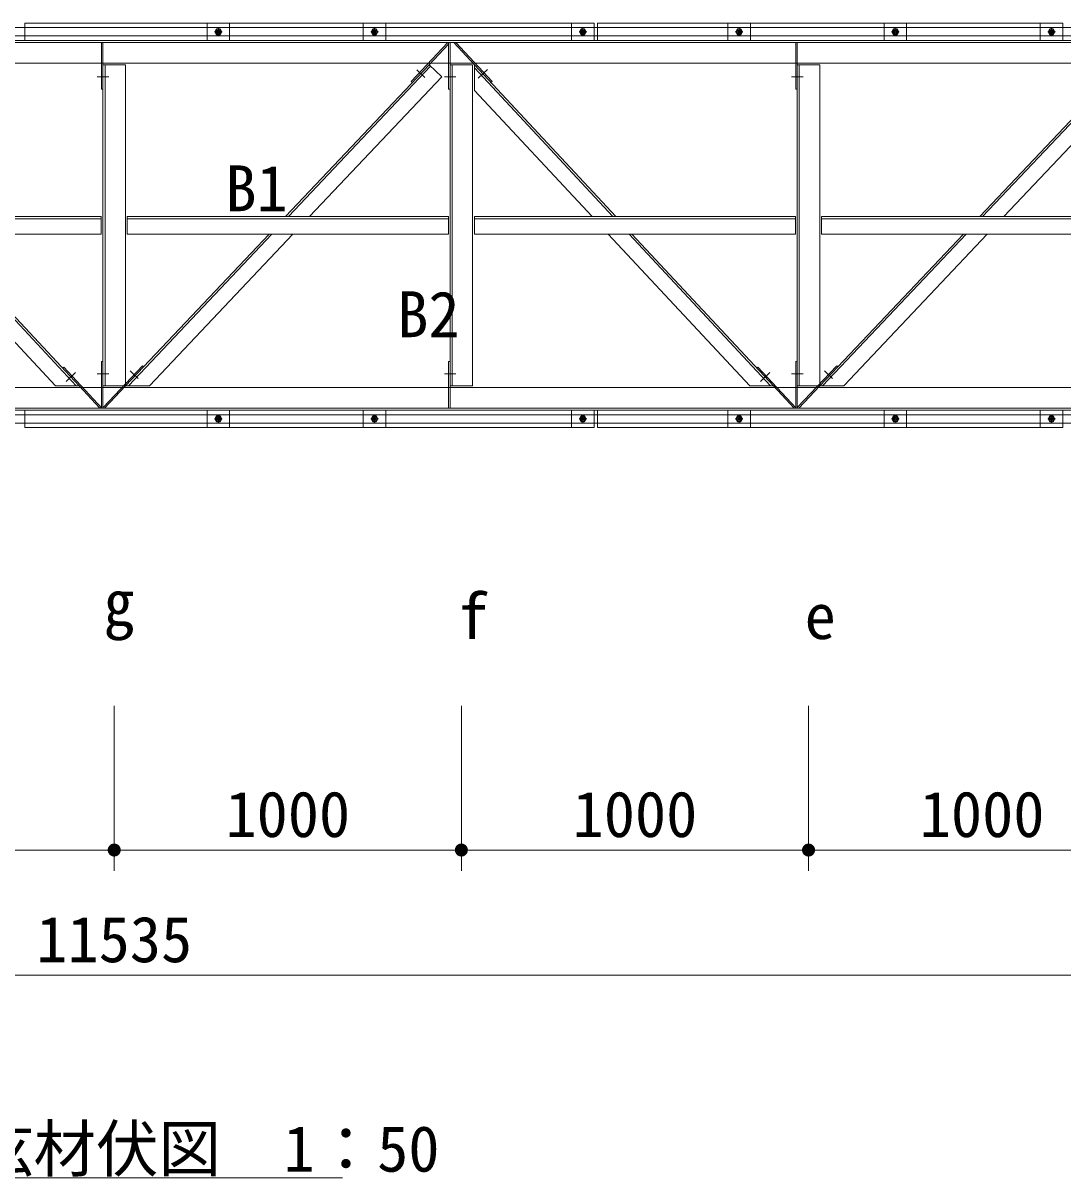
# Model space of a CAD drawing. Units: millimetres at full size. Extents: x 0 to 42000, y 0 to 29700.
# Drawn here: x 16925 to 19920, y 18655 to 21981 of the extents above; entities that cross this region are included whole.
import ezdxf
from ezdxf.enums import TextEntityAlignment as Align

# ---------------------------------------------------------------- set-up
doc = ezdxf.new("R2010")
doc.units = ezdxf.units.MM
doc.header["$LTSCALE"] = 100
for name, color, linetype, lineweight in [('D-STR', 1, 'Continuous', 13), ('D-STR-DIM', 7, 'Continuous', 13), ('D-STR-HTXT', 7, 'Continuous', 13), ('D-STR-TXT', 7, 'Continuous', 13)]:
    doc.layers.add(name, color=color, linetype=linetype, lineweight=lineweight)
doc.styles.add('ＭＳ ゴシック', font='')
doc.styles.get('ＭＳ ゴシック').set_extended_font_data('MS Gothic')

# ---------------------------------------------------------------- blocks, each defined once
blk = doc.blocks.new('filled_dot')
at = {"color": 0, "linetype": 'Continuous', "lineweight": -2, "const_width": 1.25}
blk.add_lwpolyline([(-0.625, 0, 1), (0.625, 0, 1)], format="xyb", close=True, dxfattribs=at)

msp = doc.modelspace()

# ---------------------------------------------------------------- linework, layer by layer
at = {"layer": 'D-STR'}
for p, q in [((11364.9, 21968.2), (23009.9, 21968.2)), ((16929.9, 21931.2), (16929.9, 21981.2)), ((18569.9, 21981.2), (16929.9, 21981.2)), ((17454.9, 21931.2), (17454.9, 21981.2)), ((17454.9, 21981.2), (17519.9, 21981.2)), ((17476.3, 21956.2), (17498.4, 21956.2)), ((17482.5, 21964.7), (17477.6, 21956.2)), ((17477.6, 21956.2), (17482.5, 21947.7)), ((17492.3, 21964.7), (17482.5, 21964.7)), ((17487.4, 21967.2), (17487.4, 21945.1)), ((17497.2, 21956.2), (17492.3, 21964.7)), ((17492.3, 21947.7), (17497.2, 21956.2)), ((17519.9, 21931.2), (17519.9, 21981.2)), ((17904.9, 21931.2), (17904.9, 21981.2)), ((17904.9, 21981.2), (17969.9, 21981.2)), ((17926.3, 21956.2), (17948.4, 21956.2)), ((17932.5, 21964.7), (17927.6, 21956.2)), ((17927.6, 21956.2), (17932.5, 21947.7)), ((17942.3, 21964.7), (17932.5, 21964.7)), ((17937.4, 21967.2), (17937.4, 21945.1)), ((17947.2, 21956.2), (17942.3, 21964.7)), ((17942.3, 21947.7), (17947.2, 21956.2)), ((17969.9, 21931.2), (17969.9, 21981.2)), ((18504.9, 21931.2), (18504.9, 21981.2)), ((18504.9, 21981.2), (18569.9, 21981.2)), ((18526.3, 21956.2), (18548.4, 21956.2)), ((18532.5, 21964.7), (18527.6, 21956.2)), ((18527.6, 21956.2), (18532.5, 21947.7)), ((18542.3, 21964.7), (18532.5, 21964.7)), ((18537.4, 21967.2), (18537.4, 21945.1)), ((18547.2, 21956.2), (18542.3, 21964.7)), ((18542.3, 21947.7), (18547.2, 21956.2)), ((18569.9, 21931.2), (18569.9, 21981.2)), ((18579.9, 21931.2), (18579.9, 21981.2)), ((19919.9, 21981.2), (18579.9, 21981.2)), ((18954.9, 21931.2), (18954.9, 21981.2)), ((18954.9, 21981.2), (19019.9, 21981.2)), ((18976.3, 21956.2), (18998.4, 21956.2)), ((18982.5, 21964.7), (18977.6, 21956.2)), ((18977.6, 21956.2), (18982.5, 21947.7)), ((18992.3, 21964.7), (18982.5, 21964.7)), ((18987.4, 21967.2), (18987.4, 21945.1)), ((18997.2, 21956.2), (18992.3, 21964.7)), ((18992.3, 21947.7), (18997.2, 21956.2)), ((19019.9, 21931.2), (19019.9, 21981.2)), ((19404.9, 21931.2), (19404.9, 21981.2)), ((19404.9, 21981.2), (19469.9, 21981.2)), ((19426.3, 21956.2), (19448.4, 21956.2)), ((19432.5, 21964.7), (19427.6, 21956.2)), ((19427.6, 21956.2), (19432.5, 21947.7)), ((19442.3, 21964.7), (19432.5, 21964.7)), ((19437.4, 21967.2), (19437.4, 21945.1)), ((19447.2, 21956.2), (19442.3, 21964.7)), ((19442.3, 21947.7), (19447.2, 21956.2)), ((19469.9, 21931.2), (19469.9, 21981.2)), ((19854.9, 21931.2), (19854.9, 21981.2)), ((19854.9, 21981.2), (19919.9, 21981.2)), ((19876.3, 21956.2), (19898.4, 21956.2)), ((19882.5, 21964.7), (19877.6, 21956.2)), ((19877.6, 21956.2), (19882.5, 21947.7)), ((19892.3, 21964.7), (19882.5, 21964.7)), ((19887.4, 21967.2), (19887.4, 21945.1)), ((19897.2, 21956.2), (19892.3, 21964.7)), ((19892.3, 21947.7), (19897.2, 21956.2)), ((19919.9, 21931.2), (19919.9, 21981.2)), ((11364.9, 21944.2), (23009.9, 21944.2)), ((23009.9, 21931.2), (11364.9, 21931.2)), ((11387.4, 21931.2), (22987.4, 21931.2)), ((11387.4, 21925.2), (22987.4, 21925.2)), ((17150.4, 21925.2), (17150.4, 21791.2)), ((17154.9, 21855.2), (17154.9, 21925.2)), ((17482.5, 21947.7), (17492.3, 21947.7)), ((17932.5, 21947.7), (17942.3, 21947.7)), ((18043, 21813.4), (18148.7, 21925.2)), ((18094.4, 21861.2), (18150.4, 21920.4)), ((18150.4, 21925.2), (18150.4, 21791.2)), ((18154.9, 21855.2), (18154.9, 21925.2)), ((18165.6, 21925.2), (18225.2, 21861.2)), ((18171.1, 21925.2), (18275.9, 21812.7)), ((18532.5, 21947.7), (18542.3, 21947.7)), ((18982.5, 21947.7), (18992.3, 21947.7)), ((19150.4, 21925.2), (19150.4, 21791.2)), ((19154.9, 21855.2), (19154.9, 21925.2)), ((19432.5, 21947.7), (19442.3, 21947.7)), ((19882.5, 21947.7), (19892.3, 21947.7)), ((11387.4, 21866.2), (22987.4, 21866.2)), ((17154.9, 21861.2), (17219.9, 21861.2)), ((17154.9, 21861.2), (17154.9, 20936.2)), ((17160.9, 21861.2), (17160.9, 20936.2)), ((17219.9, 21861.2), (17219.9, 20936.2)), ((17680.8, 21423.7), (18094.4, 21861.2)), ((17689, 21423.7), (18098.7, 21857)), ((18130.7, 21826.8), (18094.4, 21861.2)), ((18154.9, 21861.2), (18219.9, 21861.2)), ((18154.9, 21861.2), (18154.9, 20936.2)), ((18160.9, 21861.2), (18160.9, 20936.2)), ((18219.9, 21861.2), (18219.9, 20936.2)), ((18224.9, 21860.9), (18632.2, 21423.7)), ((18224.9, 21787.5), (18224.9, 21860.9)), ((19154.9, 21861.2), (19219.9, 21861.2)), ((19154.9, 21861.2), (19154.9, 20936.2)), ((19160.9, 21861.2), (19160.9, 20936.2)), ((19219.9, 21861.2), (19219.9, 20936.2)), ((19680.8, 21423.7), (20094.4, 21861.2)), ((19689, 21423.7), (20098.7, 21857)), ((17138.7, 21826.2), (17171.8, 21826.2)), ((17749.6, 21423.7), (18130.7, 21826.8)), ((18081.9, 21824.8), (18058.8, 21846.7)), ((18138.7, 21826.2), (18171.8, 21826.2)), ((18224.9, 21852.1), (18624, 21423.7)), ((18262.3, 21848), (18235.3, 21822.7)), ((19138.7, 21826.2), (19171.8, 21826.2)), ((19749.6, 21423.7), (20130.7, 21826.8)), ((17150.4, 21791.2), (17154.9, 21791.2)), ((18046.3, 21810.3), (18043, 21813.4)), ((18150.4, 21791.2), (18154.9, 21791.2)), ((18224.9, 21787.5), (18563.8, 21423.7)), ((18275.9, 21812.7), (18272.7, 21809.7)), ((19150.4, 21791.2), (19154.9, 21791.2)), ((16224.9, 21423.7), (17149.9, 21423.7)), ((17149.9, 21423.7), (17149.9, 21373.7)), ((17224.9, 21423.7), (18149.9, 21423.7)), ((17224.9, 21423.7), (17224.9, 21373.7)), ((18149.9, 21423.7), (18149.9, 21373.7)), ((18224.9, 21423.7), (19149.9, 21423.7)), ((18224.9, 21423.7), (18224.9, 21373.7)), ((19149.9, 21423.7), (19149.9, 21373.7)), ((19224.9, 21423.7), (20149.9, 21423.7)), ((19224.9, 21423.7), (19224.9, 21373.7)), ((16224.9, 21417.7), (17149.9, 21417.7)), ((17224.9, 21417.7), (18149.9, 21417.7)), ((18224.9, 21417.7), (19149.9, 21417.7)), ((19224.9, 21417.7), (20149.9, 21417.7)), ((16224.9, 21373.7), (17149.9, 21373.7)), ((16610.4, 21373.7), (17017.9, 20936.2)), ((16670.5, 21373.7), (17078.1, 20936.2)), ((16678.7, 21373.7), (17086.3, 20936.2)), ((17219.9, 20936.2), (17633.5, 21373.7)), ((17224.9, 21373.7), (18149.9, 21373.7)), ((17228.1, 20936.2), (17641.8, 21373.7)), ((17288.7, 20936.2), (17702.3, 21373.7)), ((18224.9, 21373.7), (19149.9, 21373.7)), ((18610.4, 21373.7), (19017.9, 20936.2)), ((18670.5, 21373.7), (19078.1, 20936.2)), ((18678.7, 21373.7), (19086.3, 20936.2)), ((19219.9, 20936.2), (19633.5, 21373.7)), ((19224.9, 21373.7), (20149.9, 21373.7)), ((19228.1, 20936.2), (19641.8, 21373.7)), ((19288.7, 20936.2), (19702.3, 21373.7)), ((17041.8, 20990.4), (17038.4, 20987.3)), ((17041.8, 20990.4), (17152, 20872.2)), ((17150.4, 21006.2), (17154.9, 21006.2)), ((17150.4, 20872.2), (17150.4, 21006.2)), ((17156.1, 20875.2), (17268.6, 20994.2)), ((17271.9, 20991.1), (17268.6, 20994.2)), ((18150.4, 21006.2), (18154.9, 21006.2)), ((18150.4, 20872.2), (18150.4, 21006.2)), ((19041.8, 20990.4), (19038.4, 20987.3)), ((19041.8, 20990.4), (19152, 20872.2)), ((19150.4, 21006.2), (19154.9, 21006.2)), ((19150.4, 20872.2), (19150.4, 21006.2)), ((19156.1, 20875.2), (19268.6, 20994.2)), ((19271.9, 20991.1), (19268.6, 20994.2)), ((17075.9, 20974.4), (17048.9, 20949.1)), ((17138.7, 20971.2), (17171.8, 20971.2)), ((17256.1, 20957.9), (17233, 20979.7)), ((18138.7, 20971.2), (18171.8, 20971.2)), ((19075.9, 20974.4), (19048.9, 20949.1)), ((19138.7, 20971.2), (19171.8, 20971.2)), ((19256.1, 20957.9), (19233, 20979.7)), ((11387.4, 20931.2), (22987.4, 20931.2)), ((17086.3, 20936.2), (17017.9, 20936.2)), ((17086.3, 20936.2), (17145.9, 20872.2)), ((17154.9, 20936.2), (17219.9, 20936.2)), ((17154.9, 20936.2), (17154.9, 20872.2)), ((17159.4, 20872.2), (17219.9, 20936.2)), ((17288.7, 20936.2), (17219.9, 20936.2)), ((18154.9, 20936.2), (18219.9, 20936.2)), ((18154.9, 20936.2), (18154.9, 20872.2)), ((19086.3, 20936.2), (19017.9, 20936.2)), ((19086.3, 20936.2), (19145.9, 20872.2)), ((19154.9, 20936.2), (19219.9, 20936.2)), ((19154.9, 20936.2), (19154.9, 20872.2)), ((19159.4, 20872.2), (19219.9, 20936.2)), ((19288.7, 20936.2), (19219.9, 20936.2)), ((23009.9, 20866.2), (11364.9, 20866.2)), ((11387.4, 20872.2), (22987.4, 20872.2)), ((11387.4, 20866.2), (22987.4, 20866.2)), ((16929.9, 20816.2), (16929.9, 20866.2)), ((17454.9, 20816.2), (17454.9, 20866.2)), ((17519.9, 20816.2), (17519.9, 20866.2)), ((17904.9, 20816.2), (17904.9, 20866.2)), ((17969.9, 20816.2), (17969.9, 20866.2)), ((18504.9, 20816.2), (18504.9, 20866.2)), ((18569.9, 20816.2), (18569.9, 20866.2)), ((18579.9, 20816.2), (18579.9, 20866.2)), ((18954.9, 20816.2), (18954.9, 20866.2)), ((19019.9, 20816.2), (19019.9, 20866.2)), ((19404.9, 20816.2), (19404.9, 20866.2)), ((19469.9, 20816.2), (19469.9, 20866.2)), ((19854.9, 20816.2), (19854.9, 20866.2)), ((19919.9, 20816.2), (19919.9, 20866.2)), ((11364.9, 20853.2), (23009.9, 20853.2)), ((11364.9, 20829.2), (23009.9, 20829.2)), ((17476.3, 20841.2), (17498.4, 20841.2)), ((17482.5, 20849.7), (17477.6, 20841.2)), ((17477.6, 20841.2), (17482.5, 20832.7)), ((17492.3, 20849.7), (17482.5, 20849.7)), ((17482.5, 20832.7), (17492.3, 20832.7)), ((17487.4, 20852.2), (17487.4, 20830.1)), ((17497.2, 20841.2), (17492.3, 20849.7)), ((17492.3, 20832.7), (17497.2, 20841.2)), ((17926.3, 20841.2), (17948.4, 20841.2)), ((17932.5, 20849.7), (17927.6, 20841.2)), ((17927.6, 20841.2), (17932.5, 20832.7)), ((17942.3, 20849.7), (17932.5, 20849.7)), ((17932.5, 20832.7), (17942.3, 20832.7)), ((17937.4, 20852.2), (17937.4, 20830.1)), ((17947.2, 20841.2), (17942.3, 20849.7)), ((17942.3, 20832.7), (17947.2, 20841.2)), ((18526.3, 20841.2), (18548.4, 20841.2)), ((18532.5, 20849.7), (18527.6, 20841.2)), ((18527.6, 20841.2), (18532.5, 20832.7)), ((18542.3, 20849.7), (18532.5, 20849.7)), ((18532.5, 20832.7), (18542.3, 20832.7)), ((18537.4, 20852.2), (18537.4, 20830.1)), ((18547.2, 20841.2), (18542.3, 20849.7)), ((18542.3, 20832.7), (18547.2, 20841.2)), ((18976.3, 20841.2), (18998.4, 20841.2)), ((18982.5, 20849.7), (18977.6, 20841.2)), ((18977.6, 20841.2), (18982.5, 20832.7)), ((18992.3, 20849.7), (18982.5, 20849.7)), ((18982.5, 20832.7), (18992.3, 20832.7)), ((18987.4, 20852.2), (18987.4, 20830.1)), ((18997.2, 20841.2), (18992.3, 20849.7)), ((18992.3, 20832.7), (18997.2, 20841.2)), ((19426.3, 20841.2), (19448.4, 20841.2)), ((19432.5, 20849.7), (19427.6, 20841.2)), ((19427.6, 20841.2), (19432.5, 20832.7)), ((19442.3, 20849.7), (19432.5, 20849.7)), ((19432.5, 20832.7), (19442.3, 20832.7)), ((19437.4, 20852.2), (19437.4, 20830.1)), ((19447.2, 20841.2), (19442.3, 20849.7)), ((19442.3, 20832.7), (19447.2, 20841.2)), ((19876.3, 20841.2), (19898.4, 20841.2)), ((19882.5, 20849.7), (19877.6, 20841.2)), ((19877.6, 20841.2), (19882.5, 20832.7)), ((19892.3, 20849.7), (19882.5, 20849.7)), ((19882.5, 20832.7), (19892.3, 20832.7)), ((19887.4, 20852.2), (19887.4, 20830.1)), ((19897.2, 20841.2), (19892.3, 20849.7)), ((19892.3, 20832.7), (19897.2, 20841.2)), ((18569.9, 20816.2), (16929.9, 20816.2)), ((17454.9, 20816.2), (17519.9, 20816.2)), ((17904.9, 20816.2), (17969.9, 20816.2)), ((18504.9, 20816.2), (18569.9, 20816.2)), ((19919.9, 20816.2), (18579.9, 20816.2)), ((18954.9, 20816.2), (19019.9, 20816.2)), ((19404.9, 20816.2), (19469.9, 20816.2)), ((19854.9, 20816.2), (19919.9, 20816.2))]:
    msp.add_line(p, q, dxfattribs=at)
for centre, radius in [((17487.4, 21956.2), 7.65), ((17487.4, 21956.2), 5), ((17487.4, 21956.2), 4.19), ((17937.4, 21956.2), 7.65), ((17937.4, 21956.2), 5), ((17937.4, 21956.2), 4.19), ((18537.4, 21956.2), 7.65), ((18537.4, 21956.2), 5), ((18537.4, 21956.2), 4.19), ((18987.4, 21956.2), 7.65), ((18987.4, 21956.2), 5), ((18987.4, 21956.2), 4.19), ((19437.4, 21956.2), 7.65), ((19437.4, 21956.2), 5), ((19437.4, 21956.2), 4.19), ((19887.4, 21956.2), 7.65), ((19887.4, 21956.2), 5), ((19887.4, 21956.2), 4.19), ((17487.4, 20841.2), 7.65), ((17487.4, 20841.2), 5), ((17487.4, 20841.2), 4.19), ((17937.4, 20841.2), 7.65), ((17937.4, 20841.2), 5), ((17937.4, 20841.2), 4.19), ((18537.4, 20841.2), 7.65), ((18537.4, 20841.2), 5), ((18537.4, 20841.2), 4.19), ((18987.4, 20841.2), 7.65), ((18987.4, 20841.2), 5), ((18987.4, 20841.2), 4.19), ((19437.4, 20841.2), 7.65), ((19437.4, 20841.2), 5), ((19437.4, 20841.2), 4.19), ((19887.4, 20841.2), 7.65), ((19887.4, 20841.2), 5), ((19887.4, 20841.2), 4.19)]:
    msp.add_circle(centre, radius, dxfattribs=at)
at = {"layer": 'D-STR-DIM'}
for p, q in [((17187.4, 20014.8), (17187.4, 19539.4)), ((17187.4, 20014.8), (17187.4, 19539.4)), ((18187.4, 20014.8), (18187.4, 19539.4)), ((18187.4, 20014.8), (18187.4, 19539.4)), ((19187.4, 20014.8), (19187.4, 19539.4)), ((19187.4, 20014.8), (19187.4, 19539.4)), ((16187.4, 19599.4), (17187.4, 19599.4)), ((17187.4, 19599.4), (18187.4, 19599.4)), ((18187.4, 19599.4), (19187.4, 19599.4)), ((19187.4, 19599.4), (20187.4, 19599.4)), ((11419.9, 19238.9), (22954.9, 19238.9))]:
    msp.add_line(p, q, dxfattribs=at)
at = {"layer": 'D-STR-HTXT'}
msp.add_line((16594.7, 18655.1), (17844.7, 18655.1), dxfattribs=at)

# ---------------------------------------------------------------- block references
at = {"layer": 'D-STR-DIM', "xscale": 15, "yscale": 15, "rotation": 180}
for p in [(17187.4, 19599.4), (18187.4, 19599.4), (19187.4, 19599.4)]:
    msp.add_blockref('filled_dot', p, dxfattribs=at)
at = {"layer": 'D-STR-DIM', "xscale": 15, "yscale": 15}
for p in [(17187.4, 19599.4), (18187.4, 19599.4), (19187.4, 19599.4)]:
    msp.add_blockref('filled_dot', p, dxfattribs=at)

# ---------------------------------------------------------------- texts
at = {"layer": 'D-STR-DIM', "style": 'ＭＳ ゴシック'}
for s, p in [('1000', (17687.4, 19768.8)), ('1000', (18687.4, 19768.8)), ('1000', (19687.4, 19768.8)), ('11535', (17187.4, 19408.3))]:
    msp.add_text(s, height=132, dxfattribs=at).set_placement(p, align=Align.TOP_CENTER)
at = {"layer": 'D-STR-HTXT', "style": 'ＭＳ ゴシック'}
msp.add_text('上弦材伏図\u30001：50', height=132, dxfattribs=at).set_placement((16594.7, 18805.1), align=Align.TOP_LEFT)
at = {"layer": 'D-STR-TXT', "style": 'ＭＳ ゴシック'}
for s, p in [('B1', (17507.5, 21571.3)), ('B2', (18002.7, 21208.6)), ('g', (17156.2, 20377.7)), ('f', (18176.2, 20339.2)), ('e', (19176.2, 20339.2))]:
    msp.add_text(s, height=132, dxfattribs=at).set_placement(p, align=Align.TOP_LEFT)

doc.saveas('drawing.dxf')
